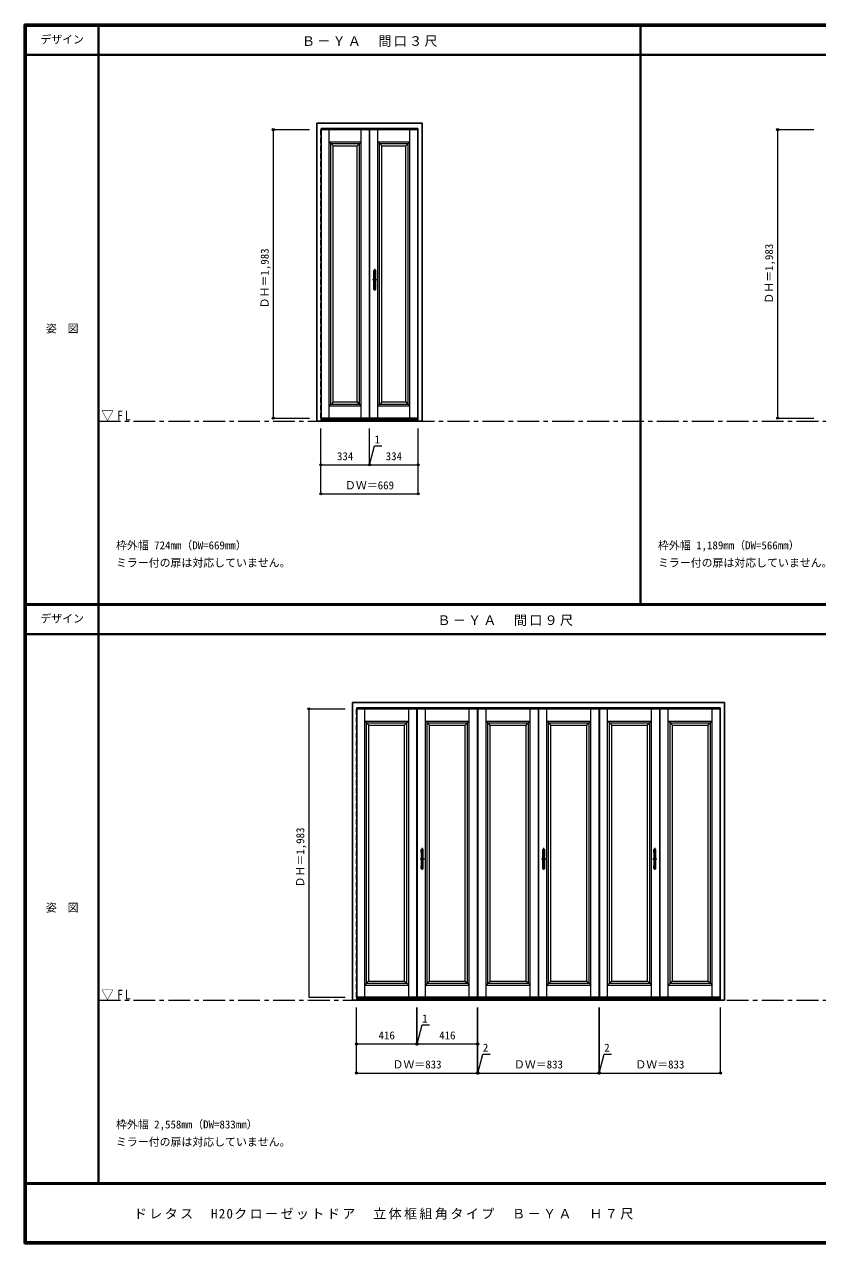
# Model space of a CAD drawing. Units: millimetres, scale not verified. Extents: x -6000 to 5700, y -4307 to 4260.
# Drawn here: x -6000 to -546, y -4205 to 4175 of the extents above; entities that cross this region are included whole.
import ezdxf
from ezdxf.enums import TextEntityAlignment as Align

# ---------------------------------------------------------------- set-up
doc = ezdxf.new("R2010")
doc.units = ezdxf.units.MM
doc.header["$LTSCALE"] = 30
doc.header["$PDMODE"] = 32
doc.header["$PDSIZE"] = 15
doc.linetypes.add('CHAIN1', pattern=[8, 5, -1, 1, -1])
doc.linetypes.add('DASHED1', pattern=[1.8, 1.2, -0.6])
for name, color, linetype, lineweight in [('0-1_通り芯', 4, 'CHAIN1', 9), ('0-2_扉', 3, 'Continuous', 25), ('0-3_仕上げ', 7, 'Continuous', 18), ('0-4_枠', 3, 'Continuous', 25), ('0-7_取手', 7, 'Continuous', 18), ('0-B_寸法', 7, 'Continuous', 9), ('F-1_枠', 6, 'Continuous', 40)]:
    doc.layers.add(name, color=color, linetype=linetype, lineweight=lineweight)
doc.layers.add('0-A_文字', color=7, linetype='Continuous')
doc.layers.add('F-A_文字', color=7, linetype='Continuous')
doc.styles.add('ＭＳ ゴシック', font='')
doc.styles.get('ＭＳ ゴシック').set_extended_font_data('MS Gothic')

msp = doc.modelspace()

# ---------------------------------------------------------------- linework, layer by layer
at = {"layer": '0-1_通り芯'}
for p, q in [((-3591.17, 2495.5), (-3591.17, 2341.5)), ((-3576.17, 2418.5), (-3606.17, 2418.5)), ((-3264.5, -1485), (-3264.5, -1639)), ((-2429.5, -1485), (-2429.5, -1639)), ((-1665.5, -1485), (-1665.5, -1639)), ((-3249.5, -1562), (-3279.5, -1562)), ((-2414.5, -1562), (-2444.5, -1562)), ((-1650.5, -1562), (-1680.5, -1562))]:
    msp.add_line(p, q, dxfattribs=at)
at = {"layer": '0-1_通り芯', "color": 7, "lineweight": 18}
for p, q in [((-5490, 1448), (5700, 1448)), ((-5490, -2532.5), (5700, -2532.5))]:
    msp.add_line(p, q, dxfattribs=at)
at = {"layer": '0-2_扉', "color": 4, "linetype": 'DASHED1', "lineweight": 9}
for p, q in [((-3961.17, 1468.5), (-3961.17, 3451.5)), ((-3958.67, 3451.5), (-3961.17, 3451.5)), ((-3294.67, 3451.5), (-3292.17, 3451.5)), ((-3292.17, 1468.5), (-3292.17, 3451.5)), ((-3958.67, 1468.5), (-3961.17, 1468.5)), ((-3294.67, 1468.5), (-3292.17, 1468.5)), ((-3716.5, -2512), (-3716.5, -529)), ((-3714, -529), (-3716.5, -529)), ((-1216, -529), (-1213.5, -529)), ((-1213.5, -2512), (-1213.5, -529)), ((-3714, -2512), (-3716.5, -2512)), ((-1216, -2512), (-1213.5, -2512))]:
    msp.add_line(p, q, dxfattribs=at)
at = {"layer": '0-2_扉'}
for p, q in [((-3958.67, 3451.5), (-3627.17, 3451.5)), ((-3627.17, 1468.5), (-3627.17, 3451.5)), ((-3626.17, 3451.5), (-3294.67, 3451.5)), ((-3626.17, 1468.5), (-3626.17, 3451.5)), ((-3958.67, 1468.5), (-3627.17, 1468.5)), ((-3626.17, 1468.5), (-3294.67, 1468.5)), ((-3714, -529), (-3300.5, -529)), ((-3300.5, -529), (-3300.5, -2512)), ((-3299.5, -529), (-3299.5, -2512)), ((-2881.5, -529), (-2465.5, -529)), ((-2881.5, -529), (-2881.5, -2512)), ((-2465.5, -529), (-2465.5, -2512)), ((-2464.5, -529), (-2048.5, -529)), ((-2464.5, -529), (-2464.5, -2512)), ((-2048.5, -529), (-2048.5, -2512)), ((-2046.5, -529), (-1630.5, -529)), ((-2046.5, -529), (-2046.5, -2512)), ((-1630.5, -529), (-1630.5, -2512)), ((-1629.5, -529), (-1629.5, -2512)), ((-1629.5, -529), (-1216, -529)), ((-3714, -2512), (-3300.5, -2512)), ((-3299.5, -2512), (-2883.5, -2512)), ((-2881.5, -2512), (-2465.5, -2512)), ((-2464.5, -2512), (-2048.5, -2512)), ((-2046.5, -2512), (-1630.5, -2512)), ((-1629.5, -2512), (-1216, -2512))]:
    msp.add_line(p, q, dxfattribs=at)
msp.add_lwpolyline([(-3299.5, -529), (-2883.5, -529), (-2883.5, -2512)], dxfattribs=at)
at = {"layer": '0-3_仕上げ'}
for p, q in [((-3904.17, 1468.5), (-3904.17, 3451.5)), ((-3684.17, 1468.5), (-3684.17, 3451.5)), ((-3569.17, 1468.5), (-3569.17, 3451.5)), ((-3349.17, 1468.5), (-3349.17, 3451.5)), ((-3892.17, 3355.5), (-3904.17, 3367.5)), ((-3904.17, 3367.5), (-3684.17, 3367.5)), ((-3892.17, 3355.5), (-3696.17, 3355.5)), ((-3892.17, 1564.5), (-3892.17, 3355.5)), ((-3684.17, 3367.5), (-3696.17, 3355.5)), ((-3696.17, 1564.5), (-3696.17, 3355.5)), ((-3557.17, 3355.5), (-3569.17, 3367.5)), ((-3569.17, 3367.5), (-3349.17, 3367.5)), ((-3557.17, 3355.5), (-3361.17, 3355.5)), ((-3557.17, 1564.5), (-3557.17, 3355.5)), ((-3349.17, 3367.5), (-3361.17, 3355.5)), ((-3361.17, 1564.5), (-3361.17, 3355.5)), ((-3876.17, 3339.5), (-3712.17, 3339.5)), ((-3541.17, 3339.5), (-3377.17, 3339.5)), ((-3892.17, 1564.5), (-3904.17, 1552.5)), ((-3904.17, 1552.5), (-3684.17, 1552.5)), ((-3892.17, 1564.5), (-3696.17, 1564.5)), ((-3876.17, 1580.5), (-3886.63, 1570.03)), ((-3696.17, 1564.5), (-3684.17, 1552.5)), ((-3557.17, 1564.5), (-3569.17, 1552.5)), ((-3569.17, 1552.5), (-3349.17, 1552.5)), ((-3557.17, 1564.5), (-3361.17, 1564.5)), ((-3541.17, 1580.5), (-3551.63, 1570.03)), ((-3361.17, 1564.5), (-3349.17, 1552.5)), ((-3659.5, -2512), (-3659.5, -529)), ((-3357.5, -2512), (-3357.5, -529)), ((-3242.5, -2512), (-3242.5, -529)), ((-2940.5, -2512), (-2940.5, -529)), ((-2824.5, -2512), (-2824.5, -529)), ((-2522.5, -2512), (-2522.5, -529)), ((-2407.5, -2512), (-2407.5, -529)), ((-2105.5, -2512), (-2105.5, -529)), ((-1989.5, -2512), (-1989.5, -529)), ((-1687.5, -2512), (-1687.5, -529)), ((-1572.5, -2512), (-1572.5, -529)), ((-1270.5, -2512), (-1270.5, -529)), ((-3647.5, -625), (-3659.5, -613)), ((-3659.5, -613), (-3357.5, -613)), ((-3647.5, -625), (-3369.5, -625)), ((-3647.5, -2416), (-3647.5, -625)), ((-3631.5, -641), (-3385.5, -641)), ((-3357.5, -613), (-3369.5, -625)), ((-3369.5, -2416), (-3369.5, -625)), ((-3230.5, -625), (-3242.5, -613)), ((-3242.5, -613), (-2940.5, -613)), ((-3230.5, -625), (-2952.5, -625)), ((-3230.5, -2416), (-3230.5, -625)), ((-3214.5, -641), (-2968.5, -641)), ((-2940.5, -613), (-2952.5, -625)), ((-2952.5, -2416), (-2952.5, -625)), ((-2812.5, -625), (-2824.5, -613)), ((-2824.5, -613), (-2522.5, -613)), ((-2812.5, -625), (-2534.5, -625)), ((-2812.5, -2416), (-2812.5, -625)), ((-2796.5, -641), (-2550.5, -641)), ((-2522.5, -613), (-2534.5, -625)), ((-2534.5, -2416), (-2534.5, -625)), ((-2395.5, -625), (-2407.5, -613)), ((-2407.5, -613), (-2105.5, -613)), ((-2395.5, -625), (-2117.5, -625)), ((-2395.5, -2416), (-2395.5, -625)), ((-2379.5, -641), (-2133.5, -641)), ((-2105.5, -613), (-2117.5, -625)), ((-2117.5, -2416), (-2117.5, -625)), ((-1977.5, -625), (-1989.5, -613)), ((-1989.5, -613), (-1687.5, -613)), ((-1977.5, -625), (-1699.5, -625)), ((-1977.5, -2416), (-1977.5, -625)), ((-1961.5, -641), (-1715.5, -641)), ((-1687.5, -613), (-1699.5, -625)), ((-1699.5, -2416), (-1699.5, -625)), ((-1560.5, -625), (-1572.5, -613)), ((-1572.5, -613), (-1270.5, -613)), ((-1560.5, -625), (-1282.5, -625)), ((-1560.5, -2416), (-1560.5, -625)), ((-1544.5, -641), (-1298.5, -641)), ((-1270.5, -613), (-1282.5, -625)), ((-1282.5, -2416), (-1282.5, -625)), ((-3647.5, -2416), (-3659.5, -2428)), ((-3659.5, -2428), (-3357.5, -2428)), ((-3647.5, -2416), (-3369.5, -2416)), ((-3631.5, -2400), (-3641.97, -2410.47)), ((-3631.5, -2400), (-3385.5, -2400)), ((-3385.5, -2400), (-3375.2, -2410.3)), ((-3369.5, -2416), (-3357.5, -2428)), ((-3230.5, -2416), (-3242.5, -2428)), ((-3242.5, -2428), (-2940.5, -2428)), ((-3230.5, -2416), (-2952.5, -2416)), ((-3214.5, -2400), (-3224.97, -2410.47)), ((-3214.5, -2400), (-2968.5, -2400)), ((-2968.5, -2400), (-2958.2, -2410.3)), ((-2952.5, -2416), (-2940.5, -2428)), ((-2812.5, -2416), (-2824.5, -2428)), ((-2824.5, -2428), (-2522.5, -2428)), ((-2812.5, -2416), (-2534.5, -2416)), ((-2796.5, -2400), (-2806.97, -2410.47)), ((-2796.5, -2400), (-2550.5, -2400)), ((-2550.5, -2400), (-2540.2, -2410.3)), ((-2534.5, -2416), (-2522.5, -2428)), ((-2395.5, -2416), (-2407.5, -2428)), ((-2407.5, -2428), (-2105.5, -2428)), ((-2395.5, -2416), (-2117.5, -2416)), ((-2379.5, -2400), (-2389.97, -2410.47)), ((-2379.5, -2400), (-2133.5, -2400)), ((-2133.5, -2400), (-2123.2, -2410.3)), ((-2117.5, -2416), (-2105.5, -2428)), ((-1977.5, -2416), (-1989.5, -2428)), ((-1989.5, -2428), (-1687.5, -2428)), ((-1977.5, -2416), (-1699.5, -2416)), ((-1961.5, -2400), (-1971.97, -2410.47)), ((-1961.5, -2400), (-1715.5, -2400)), ((-1715.5, -2400), (-1705.2, -2410.3)), ((-1699.5, -2416), (-1687.5, -2428)), ((-1560.5, -2416), (-1572.5, -2428)), ((-1572.5, -2428), (-1270.5, -2428)), ((-1560.5, -2416), (-1282.5, -2416)), ((-1544.5, -2400), (-1554.97, -2410.47)), ((-1544.5, -2400), (-1298.5, -2400)), ((-1298.5, -2400), (-1288.2, -2410.3)), ((-1282.5, -2416), (-1270.5, -2428))]:
    msp.add_line(p, q, dxfattribs=at)
for points in [[(-3876.17, 1580.5), (-3876.17, 3339.5), (-3886.63, 3349.96)], [(-3712.17, 1580.5), (-3712.17, 3339.5), (-3701.87, 3349.8)], [(-3541.17, 1580.5), (-3541.17, 3339.5), (-3551.63, 3349.96)], [(-3377.17, 1580.5), (-3377.17, 3339.5), (-3366.87, 3349.8)], [(-3876.17, 1580.5), (-3712.17, 1580.5), (-3701.87, 1570.2)], [(-3541.17, 1580.5), (-3377.17, 1580.5), (-3366.87, 1570.2)], [(-3631.5, -2400), (-3631.5, -641), (-3641.97, -630.54)], [(-3385.5, -2400), (-3385.5, -641), (-3375.2, -630.7)], [(-3214.5, -2400), (-3214.5, -641), (-3224.97, -630.54)], [(-2968.5, -2400), (-2968.5, -641), (-2958.2, -630.7)], [(-2796.5, -2400), (-2796.5, -641), (-2806.97, -630.54)], [(-2550.5, -2400), (-2550.5, -641), (-2540.2, -630.7)], [(-2379.5, -2400), (-2379.5, -641), (-2389.97, -630.54)], [(-2133.5, -2400), (-2133.5, -641), (-2123.2, -630.7)], [(-1961.5, -2400), (-1961.5, -641), (-1971.97, -630.54)], [(-1715.5, -2400), (-1715.5, -641), (-1705.2, -630.7)], [(-1544.5, -2400), (-1544.5, -641), (-1554.97, -630.54)], [(-1298.5, -2400), (-1298.5, -641), (-1288.2, -630.7)]]:
    msp.add_lwpolyline(points, dxfattribs=at)
at = {"layer": '0-4_枠'}
for p, q in [((-3988.67, 1448), (-3988.67, 3495)), ((-3988.67, 3495), (-3264.67, 3495)), ((-3958.67, 1448), (-3958.67, 3459)), ((-3958.67, 3459), (-3294.67, 3459)), ((-3294.67, 1448), (-3294.67, 3459)), ((-3264.67, 1448), (-3264.67, 3495)), ((-3988.67, 1448), (-3264.67, 1448)), ((-3958.67, 1460), (-3294.67, 1460)), ((-3744, -2532.5), (-3744, -485.5)), ((-3744, -485.5), (-1186, -485.5)), ((-1186, -2532.5), (-1186, -485.5)), ((-3714, -2532.5), (-3714, -521.5)), ((-3714, -521.5), (-1216, -521.5)), ((-1216, -2532.5), (-1216, -521.5)), ((-3744, -2532.5), (-1186, -2532.5)), ((-3714, -2520.5), (-1216, -2520.5))]:
    msp.add_line(p, q, dxfattribs=at)
at = {"layer": '0-7_取手'}
for p, q in [((-3597.17, 2464.5), (-3597.17, 2482.5)), ((-3585.17, 2464.5), (-3585.17, 2482.5)), ((-3597.17, 2354.5), (-3597.17, 2372.5)), ((-3585.17, 2354.5), (-3585.17, 2372.5)), ((-3270.5, -1516), (-3270.5, -1498)), ((-3258.5, -1516), (-3258.5, -1498)), ((-2435.5, -1516), (-2435.5, -1498)), ((-2423.5, -1516), (-2423.5, -1498)), ((-1671.5, -1516), (-1671.5, -1498)), ((-1659.5, -1516), (-1659.5, -1498)), ((-3270.5, -1626), (-3270.5, -1608)), ((-3258.5, -1626), (-3258.5, -1608)), ((-2435.5, -1626), (-2435.5, -1608)), ((-2423.5, -1626), (-2423.5, -1608)), ((-1671.5, -1626), (-1671.5, -1608)), ((-1659.5, -1626), (-1659.5, -1608))]:
    msp.add_line(p, q, dxfattribs=at)
at = {"layer": '0-7_取手', "color": 3, "lineweight": 25}
for p, q in [((-3596.17, 2352.5), (-3596.17, 2484.5)), ((-3587.17, 2485.5), (-3595.17, 2485.5)), ((-3586.17, 2352.5), (-3586.17, 2484.5)), ((-3595.17, 2351.5), (-3587.17, 2351.5)), ((-3269.5, -1628), (-3269.5, -1496)), ((-3260.5, -1495), (-3268.5, -1495)), ((-3259.5, -1628), (-3259.5, -1496)), ((-2434.5, -1628), (-2434.5, -1496)), ((-2425.5, -1495), (-2433.5, -1495)), ((-2424.5, -1628), (-2424.5, -1496)), ((-1670.5, -1628), (-1670.5, -1496)), ((-1661.5, -1495), (-1669.5, -1495)), ((-1660.5, -1628), (-1660.5, -1496)), ((-3268.5, -1629), (-3260.5, -1629)), ((-2433.5, -1629), (-2425.5, -1629)), ((-1669.5, -1629), (-1661.5, -1629))]:
    msp.add_line(p, q, dxfattribs=at)
at = {"layer": '0-7_取手'}
for centre, start, end in [((-3596.17, 2482.5), 90, 180), ((-3596.17, 2464.5), 180, 270), ((-3586.17, 2482.5), 0, 90), ((-3586.17, 2464.5), 270, 0), ((-3596.17, 2372.5), 90, 180), ((-3596.17, 2354.5), 180, 270), ((-3586.17, 2372.5), 0, 90), ((-3586.17, 2354.5), 270, 0), ((-3269.5, -1498), 90, 180), ((-3259.5, -1498), 0, 90), ((-2434.5, -1498), 90, 180), ((-2424.5, -1498), 0, 90), ((-1670.5, -1498), 90, 180), ((-1660.5, -1498), 0, 90), ((-3269.5, -1516), 180, 270), ((-3259.5, -1516), 270, 0), ((-2434.5, -1516), 180, 270), ((-2424.5, -1516), 270, 0), ((-1670.5, -1516), 180, 270), ((-1660.5, -1516), 270, 0), ((-3269.5, -1608), 90, 180), ((-3269.5, -1626), 180, 270), ((-3259.5, -1608), 0, 90), ((-3259.5, -1626), 270, 0), ((-2434.5, -1608), 90, 180), ((-2434.5, -1626), 180, 270), ((-2424.5, -1608), 0, 90), ((-2424.5, -1626), 270, 0), ((-1670.5, -1608), 90, 180), ((-1670.5, -1626), 180, 270), ((-1660.5, -1608), 0, 90), ((-1660.5, -1626), 270, 0)]:
    msp.add_arc(centre, 1, start, end, dxfattribs=at)
at = {"layer": '0-7_取手', "color": 3, "lineweight": 25}
for centre, start, end in [((-3595.17, 2484.5), 90, 180), ((-3587.17, 2484.5), 0, 90), ((-3595.17, 2352.5), 180, 270), ((-3587.17, 2352.5), 270, 0), ((-3268.5, -1496), 90, 180), ((-3260.5, -1496), 0, 90), ((-2433.5, -1496), 90, 180), ((-2425.5, -1496), 0, 90), ((-1669.5, -1496), 90, 180), ((-1661.5, -1496), 0, 90), ((-3268.5, -1628), 180, 270), ((-3260.5, -1628), 270, 0), ((-2433.5, -1628), 180, 270), ((-2425.5, -1628), 270, 0), ((-1669.5, -1628), 180, 270), ((-1661.5, -1628), 270, 0)]:
    msp.add_arc(centre, 1, start, end, dxfattribs=at)
at = {"layer": '0-B_寸法', "color": 4}
for p, q in [((-4288.67, 3451.5), (-4288.67, 1468.5)), ((-4288.67, 3451.5), (-4038.67, 3451.5)), ((-820.5, 3451.5), (-820.5, 1468.5)), ((-820.5, 3451.5), (-570.5, 3451.5)), ((-4288.67, 1468.5), (-4038.67, 1468.5)), ((-820.5, 1468.5), (-570.5, 1468.5)), ((-3961.17, 948), (-3961.17, 1398)), ((-3292.17, 948), (-3292.17, 1398)), ((-3626.17, 1148), (-3292.17, 1148)), ((-3961.17, 948), (-3292.17, 948)), ((-4044, -529), (-4044, -2512)), ((-4044, -529), (-3794, -529)), ((-4044, -2512), (-3794, -2512)), ((-3716.5, -3032.5), (-3716.5, -2582.5)), ((-2883.5, -3032.5), (-2883.5, -2582.5)), ((-3299.5, -2832.5), (-2883.5, -2832.5)), ((-3716.5, -3032.5), (-2883.5, -3032.5))]:
    msp.add_line(p, q, dxfattribs=at)
for points in [[(-3961.17, 1148), (-3627.17, 1148), (-3627.17, 1398)], [(-3627.17, 1148), (-3626.17, 1148), (-3626.17, 1398)], [(-3626.67, 1148), (-3591.72, 1278.43), (-3540.93, 1278.43)], [(-3716.5, -2832.5), (-3300.5, -2832.5), (-3300.5, -2582.5)], [(-3300.5, -2832.5), (-3299.5, -2832.5), (-3299.5, -2582.5)], [(-2883.5, -3032.5), (-2881.5, -3032.5), (-2881.5, -2582.5)], [(-2881.5, -3032.5), (-2048.5, -3032.5), (-2048.5, -2582.5)], [(-2048.5, -3032.5), (-2046.5, -3032.5), (-2046.5, -2582.5)], [(-2046.5, -3032.5), (-1213.5, -3032.5), (-1213.5, -2582.5)], [(-3300, -2832.5), (-3265.05, -2702.07), (-3214.27, -2702.07)], [(-2882.5, -3032.5), (-2847.55, -2902.07), (-2796.77, -2902.07)], [(-2047.5, -3032.5), (-2012.55, -2902.07), (-1961.77, -2902.07)]]:
    msp.add_lwpolyline(points, dxfattribs=at)
at = {"layer": '0-B_寸法'}
for p in [(-4288.67, 3451.5), (-820.5, 3451.5), (-4288.67, 1468.5), (-820.5, 1468.5), (-3961.17, 1148), (-3627.17, 1148), (-3626.17, 1148), (-3292.17, 1148), (-3961.17, 948), (-3292.17, 948), (-4044, -529), (-3716.5, -2832.5), (-3300.5, -2832.5), (-3299.5, -2832.5), (-2883.5, -2832.5), (-3716.5, -3032.5), (-2883.5, -3032.5), (-2881.5, -3032.5), (-2048.5, -3032.5), (-2046.5, -3032.5), (-1213.5, -3032.5)]:
    msp.add_point(p, dxfattribs=at)
at = {"layer": 'F-1_枠'}
for p, q in [((-6000, 4175), (5700, 4175)), ((-6000, 4175), (-6000, -4205)), ((-6000, 4170), (5700, 4170)), ((-6000, 4165), (5700, 4165)), ((-5995, 4175), (-5995, -4205)), ((-5990, 4175), (-5990, -4205)), ((-5490, 4175), (-5490, -3790)), ((-1763.33, 190.5), (-1763.33, 4175)), ((-6000, 3965), (5700, 3965)), ((-6000, 190.5), (5700, 190.5)), ((-6000, 187.5), (5700, 187.5)), ((-6000, 184.5), (5700, 184.5)), ((-6000, -15.5), (5700, -15.5)), ((5700, -3790), (-6000, -3790)), ((5700, -3795), (-6000, -3795)), ((5700, -4195), (-6000, -4195)), ((5700, -4200), (-6000, -4200)), ((5700, -4205), (-6000, -4205))]:
    msp.add_line(p, q, dxfattribs=at)

# ---------------------------------------------------------------- texts
at = {"layer": '0-A_文字', "style": 'ＭＳ ゴシック'}
for s, p in [('枠外幅 724mm（DW=669mm）', (-5370, 550.5)), ('枠外幅 1,189mm（DW=566mm）', (-1643.33, 550.5)), ('ミラー付の扉は対応していません。', (-5370, 430.5)), ('ミラー付の扉は対応していません。', (-1643.33, 430.5)), ('枠外幅 2,558mm（DW=833mm）', (-5370, -3430)), ('ミラー付の扉は対応していません。', (-5370, -3550))]:
    msp.add_text(s, height=54.99, dxfattribs=at).set_placement(p, align=Align.BOTTOM_LEFT)
at = {"layer": '0-A_文字', "char_height": 65.98, "attachment_point": 7, "style": 'ＭＳ ゴシック'}
for s, insert in [('\\T1.17;Ｂ－ＹＡ\u3000間口３尺', (-4091.67, 4020)), ('\\T1.26;\\W0.95;▽FL', (-5471.25, 1448)), ('\\T1.17;Ｂ－ＹＡ\u3000間口９尺', (-3160, 39.5)), ('\\T1.26;\\W0.95;▽FL', (-5471.25, -2532.5))]:
    msp.add_mtext(s, dxfattribs=dict(at, insert=insert))
at = {"layer": '0-B_寸法', "style": 'ＭＳ ゴシック'}
for p in [(-4303.67, 2223.25), (-835.5, 2255.25), (-4059, -1757.25)]:
    msp.add_text('ＤＨ＝1,983', height=54.99, rotation=90, dxfattribs=at).set_placement(p, align=Align.BOTTOM_LEFT)
for s, p in [('1', (-3591.72, 1278.43)), ('334', (-3850.42, 1163)), ('334', (-3515.42, 1163)), ('ＤＷ＝669', (-3795.42, 963)), ('1', (-3265.05, -2702.07)), ('416', (-3564.75, -2817.5)), ('416', (-3147.75, -2817.5)), ('2', (-2847.55, -2902.07)), ('2', (-2012.55, -2902.07)), ('ＤＷ＝833', (-3468.75, -3017.5)), ('ＤＷ＝833', (-2633.75, -3017.5)), ('ＤＷ＝833', (-1798.75, -3017.5))]:
    msp.add_text(s, height=54.99, dxfattribs=at).set_placement(p, align=Align.BOTTOM_LEFT)
at = {"layer": 'F-A_文字', "style": 'ＭＳ ゴシック'}
for s, p in [('デザイン', (-5890, 4027.5)), ('姿\u3000図', (-5852.5, 2040.25)), ('デザイン', (-5890, 47)), ('姿\u3000図', (-5852.5, -1940.25))]:
    msp.add_text(s, height=54.99, dxfattribs=at).set_placement(p, align=Align.BOTTOM_LEFT)
at = {"layer": 'F-A_文字', "insert": (-5247.55, -4040), "char_height": 65.98, "attachment_point": 7, "style": 'ＭＳ ゴシック'}
msp.add_mtext('\\T1.18;ドレタス\u3000H20クローゼットドア\u3000立体框組角タイプ\u3000Ｂ－ＹＡ\u3000Ｈ７尺\\~', dxfattribs=at)

doc.saveas('drawing.dxf')
